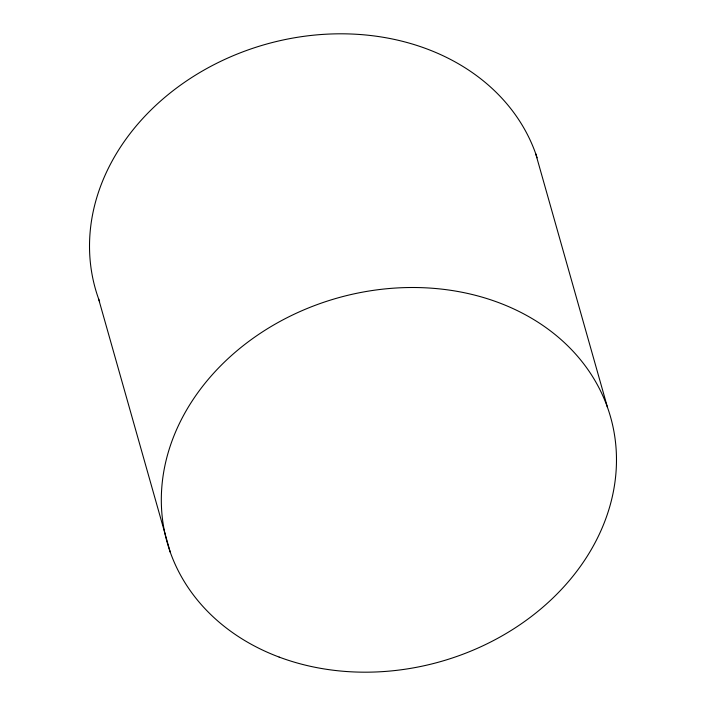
<?xml version="1.0" encoding="UTF-8"?>
<svg xmlns="http://www.w3.org/2000/svg" width="706" height="706" viewBox="0 0 706 706"><rect width="100%" height="100%" fill="white"/><g stroke="black" fill="none" stroke-linecap="round" stroke-linejoin="round"><path stroke-width="1.06" d="M535.695 153.679L607.487 407.371M98.513 298.629L170.305 552.321M99.617 301.638A230.403 188.97 -15.8 0 1 254.416 47.761A230.403 188.97 -15.8 0 1 537.107 157.809M279.135 657.074A230.403 188.97 -15.8 0 0 616.435 455.952A230.403 188.97 -15.8 0 0 271.113 326.507A230.403 188.97 -15.8 0 0 279.135 657.074"/></g></svg>
